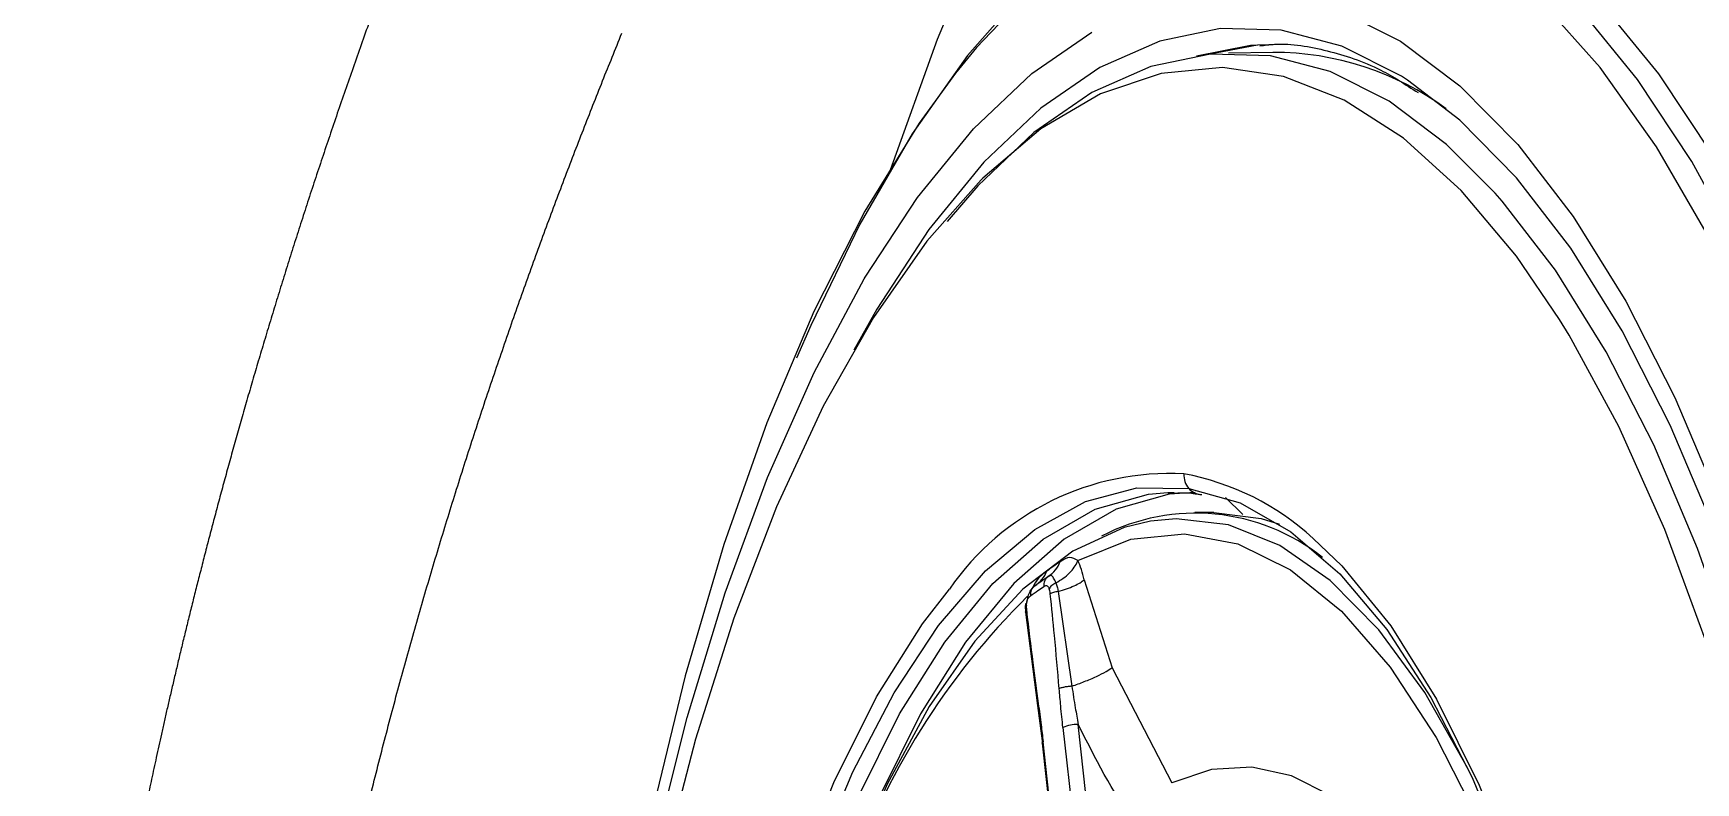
# Model space of a CAD drawing. Extents: x 525 to 613, y 487 to 635.
# Drawn here: x 598.549 to 600.188, y 545.139 to 545.878 of the extents above; entities that cross this region are included whole.
import ezdxf

# ---------------------------------------------------------------- set-up
doc = ezdxf.new("R2010")
doc.units = 0
doc.header["$MEASUREMENT"] = 0
doc.layers.add('1', color=4, linetype='Continuous')
doc.layers.add('STD TEST', color=3, linetype='Continuous')

# ---------------------------------------------------------------- blocks, each defined once
blk = doc.blocks.new('2023 VANGUARD')
at = {"layer": '1', "color": 3, "linetype": 'Continuous', "lineweight": 25}
for p, q in [((30.8114, -46.8315), (30.7675, -46.8323)), ((30.7965, -46.824), (30.8117, -46.8236)), ((30.7077, -47.2655), (30.7142, -47.2654)), ((30.7817, -47.2873), (30.7648, -47.2703)), ((30.7533, -47.2851), (30.7344, -47.2851)), ((30.5899, -47.3486), (30.5878, -47.3501)), ((30.6253, -47.3515), (30.6529, -47.4382)), ((30.5997, -47.3631), (30.6132, -47.4565)), ((30.5676, -47.3836), (30.5793, -47.4755)), ((30.6529, -47.4382), (30.7117, -47.5517)), ((30.5793, -47.4755), (30.5841, -47.5129)), ((30.6044, -47.4973), (30.6153, -47.5961)), ((30.6303, -47.5929), (30.6194, -47.4942)), ((30.5839, -47.5125), (30.5948, -47.6112)), ((30.5957, -47.61), (30.5848, -47.5112))]:
    blk.add_line(p, q, dxfattribs=at)
at = {"layer": '1', "color": 3, "linetype": 'Continuous', "lineweight": 25, "flags": 128}
for points in [[(31.2021, -46.1355), (31.1868, -46.1328), (31.1159, -46.1289), (31.0451, -46.1389), (30.9749, -46.1627), (30.9056, -46.2003), (30.8376, -46.2514), (30.7714, -46.3157), (30.7074, -46.3927), (30.6459, -46.4822), (30.5874, -46.5834), (30.5321, -46.6958), (30.4804, -46.8187), (30.4339, -46.9475)], [(30.7582, -46.651), (30.7483, -46.6538), (30.6867, -46.6791), (30.6262, -46.7179), (30.5672, -46.7699), (30.5103, -46.8347), (30.4558, -46.9119), (30.4041, -47.0008), (30.3558, -47.1008), (30.3418, -47.1331)], [(31.5461, -48.559), (31.547, -48.4009), (31.5424, -48.2431), (31.5324, -48.087), (31.5171, -47.9336), (31.4966, -47.7843), (31.471, -47.64), (31.4405, -47.5019), (31.4055, -47.3711), (31.366, -47.2485), (31.3225, -47.1351), (31.2752, -47.0317), (31.2246, -46.9392), (31.171, -46.8582), (31.1148, -46.7893), (31.0564, -46.7332), (30.9964, -46.6901), (30.9351, -46.6604), (30.873, -46.6445), (30.8105, -46.6422), (30.7582, -46.651)], [(31.526, -48.558), (31.5268, -48.3969), (31.5219, -48.2362), (31.5114, -48.0773), (31.4952, -47.9214), (31.4736, -47.7698), (31.4468, -47.6238), (31.4149, -47.4844), (31.3781, -47.3528), (31.3369, -47.2301), (31.2915, -47.1172), (31.2423, -47.0152), (31.1897, -46.9247), (31.134, -46.8465), (31.0759, -46.7813)], [(30.5778, -46.7652), (30.519, -46.8266), (30.4983, -46.8521)], [(31.5684, -48.5594), (31.5693, -48.4007), (31.5647, -48.2424), (31.5547, -48.0857), (31.5393, -47.9318), (31.5187, -47.7819), (31.493, -47.6371), (31.4625, -47.4985), (31.4273, -47.3672), (31.3877, -47.2442), (31.344, -47.1304), (31.2966, -47.0267), (31.2458, -46.9338), (31.192, -46.8526), (31.1356, -46.7835), (31.077, -46.7271), (31.0167, -46.6839), (30.9617, -46.6566)], [(30.4094, -47.0533), (30.461, -46.9746), (30.5162, -46.9069), (30.5737, -46.8524), (30.6329, -46.8116)], [(30.8769, -46.7901), (30.9371, -46.8204), (30.9959, -46.8646), (31.0529, -46.9225), (31.1075, -46.9934), (31.1593, -47.0767), (31.2078, -47.1718), (31.2527, -47.2779), (31.2935, -47.394), (31.3299, -47.5192), (31.3616, -47.6523), (31.3884, -47.7923), (31.4099, -47.9379), (31.426, -48.0879), (31.4366, -48.2411), (31.4415, -48.3961), (31.4408, -48.5516)], [(30.9442, -46.8589), (30.9383, -46.8551), (30.8794, -46.8255), (30.8197, -46.8097), (30.7596, -46.8079), (30.6998, -46.8203), (30.6406, -46.8465), (30.5826, -46.8865), (30.5264, -46.9398), (30.4723, -47.0061), (30.4209, -47.0847), (30.3981, -47.1252)], [(31.0306, -46.9702), (30.9827, -46.9224), (30.926, -46.8797), (30.868, -46.8505), (30.8092, -46.835), (30.75, -46.8332), (30.6911, -46.8454), (30.6328, -46.8712), (30.5758, -46.9106), (30.5204, -46.9631), (30.4902, -46.9982)], [(30.7361, -46.8349), (30.7894, -46.8245), (30.7965, -46.824)], [(30.8186, -46.8236), (30.7963, -46.8245), (30.7478, -46.8335)], [(30.4983, -46.8521), (30.4627, -46.9012), (30.4091, -46.9882), (30.3589, -47.0871), (30.3124, -47.1969), (30.2699, -47.3169), (30.2319, -47.4461), (30.1986, -47.5834), (30.1703, -47.7277), (30.1472, -47.8778), (30.1295, -48.0326), (30.1219, -48.1218)], [(31.0941, -47.0948), (31.0517, -47.0326), (30.997, -46.9676), (30.9402, -46.9161), (30.8816, -46.8786), (30.8219, -46.8553), (30.7616, -46.8465), (30.7013, -46.8522), (30.6414, -46.8725), (30.5826, -46.907), (30.5253, -46.9556), (30.5237, -46.9572)], [(31.4314, -48.5495), (31.432, -48.3973), (31.4272, -48.2456), (31.4168, -48.0957), (31.401, -47.9489), (31.38, -47.8064), (31.3538, -47.6694), (31.3228, -47.5391), (31.2872, -47.4166), (31.2472, -47.3029), (31.2033, -47.1991), (31.1558, -47.106), (31.1051, -47.0244), (31.0516, -46.9551), (30.9959, -46.8985), (30.9442, -46.8589)], [(30.5237, -46.9572), (30.4701, -47.0178), (30.4175, -47.093), (30.368, -47.1805), (30.3219, -47.2796), (30.2798, -47.3893), (30.242, -47.5086), (30.2088, -47.6365), (30.1806, -47.7718), (30.1576, -47.9133), (30.14, -48.0597), (30.128, -48.2097), (30.1217, -48.3619)], [(31.4114, -48.548), (31.4121, -48.3982), (31.4073, -48.2488), (31.3971, -48.1012), (31.3816, -47.9567), (31.3609, -47.8163), (31.3351, -47.6814), (31.3046, -47.5531), (31.2695, -47.4325), (31.2301, -47.3206), (31.1869, -47.2184), (31.1401, -47.1268), (31.0902, -47.0464), (31.0376, -46.9781), (31.0306, -46.9702)], [(30.1144, -48.3576), (30.1207, -48.2029), (30.1327, -48.0504), (30.1502, -47.9014), (30.173, -47.757), (30.2009, -47.6186), (30.2338, -47.4874), (30.2714, -47.3644), (30.3132, -47.2507), (30.3591, -47.1472), (30.4084, -47.0549), (30.4094, -47.0533)], [(31.3889, -48.5472), (31.3895, -48.3942), (31.3843, -48.2417), (31.3735, -48.0911), (31.3571, -47.9439), (31.3352, -47.8012), (31.308, -47.6645), (31.2759, -47.5349), (31.239, -47.4137), (31.1978, -47.3019), (31.1526, -47.2005), (31.1037, -47.1105), (31.0941, -47.0948)], [(30.2962, -49.0672), (30.2725, -48.9526), (30.2537, -48.8322), (30.2402, -48.7074), (30.2321, -48.5796), (30.2296, -48.4504), (30.2325, -48.3212), (30.2409, -48.1936), (30.2548, -48.069), (30.2738, -47.949), (30.2979, -47.8348), (30.3267, -47.728), (30.3599, -47.6296), (30.3971, -47.541), (30.4379, -47.463), (30.4817, -47.3967), (30.5281, -47.3428), (30.5766, -47.3019), (30.6265, -47.2745), (30.6773, -47.2609), (30.7284, -47.2614)], [(30.7284, -47.2614), (30.7791, -47.2758), (30.829, -47.3041), (30.8773, -47.3458), (30.9236, -47.4006), (30.9672, -47.4677), (31.0078, -47.5464), (31.0447, -47.6357), (31.0777, -47.7346), (31.1062, -47.842), (31.1299, -47.9565), (31.1487, -48.0769), (31.1622, -48.2017), (31.1703, -48.3295), (31.1729, -48.4587), (31.1699, -48.5879), (31.1674, -48.6352)], [(30.2457, -48.3861), (30.2517, -48.2536), (30.2634, -48.1236), (30.2809, -47.9978), (30.3038, -47.8777), (30.3319, -47.7649), (30.3648, -47.6608), (30.402, -47.5667), (30.4432, -47.4837), (30.4878, -47.4129), (30.5353, -47.3552), (30.585, -47.3114), (30.6363, -47.2819), (30.6886, -47.2672), (30.7077, -47.2655)], [(30.7348, -47.2654), (30.7092, -47.2672), (30.6569, -47.2819), (30.6056, -47.3114), (30.5559, -47.3552), (30.5084, -47.4129), (30.4638, -47.4837), (30.4227, -47.5667), (30.3854, -47.6608), (30.38, -47.6763)], [(30.6907, -47.2938), (30.6647, -47.3001), (30.6141, -47.3234), (30.5648, -47.3609), (30.5174, -47.4122), (30.4726, -47.4765), (30.431, -47.5532), (30.393, -47.6412), (30.3591, -47.7395), (30.3298, -47.8467), (30.3054, -47.9616), (30.2862, -48.0826), (30.2821, -48.1148)], [(31.0033, -47.5368), (30.9611, -47.4627), (30.9158, -47.4009), (30.868, -47.3523), (30.8184, -47.3176), (30.7675, -47.2972), (30.7161, -47.2913), (30.6907, -47.2938)], [(30.7533, -47.2851), (30.7998, -47.2911), (30.818, -47.2967)], [(30.6191, -47.3326), (30.6713, -47.3116), (30.7241, -47.3061), (30.7768, -47.3162), (30.8287, -47.3418), (30.8791, -47.3825), (30.9272, -47.4378), (30.9725, -47.507), (31.0143, -47.589)], [(30.8512, -47.3107), (30.8795, -47.3379), (30.9276, -47.3969), (30.9729, -47.4692), (31.0147, -47.554), (31.0525, -47.65), (31.0858, -47.7562), (31.1142, -47.8712), (31.1374, -47.9934), (31.155, -48.1215), (31.1668, -48.2538), (31.1727, -48.3886), (31.1726, -48.5242)], [(30.2196, -48.3849), (30.2257, -48.2501), (30.2377, -48.1179), (30.2554, -47.99), (30.2787, -47.8679), (30.3073, -47.7532), (30.3407, -47.6472), (30.3786, -47.5515), (30.4205, -47.4671), (30.4659, -47.3951), (30.4925, -47.3607)], [(30.5839, -47.5125), (30.5839, -47.5124), (30.5842, -47.5118), (30.5848, -47.5112)], [(30.9781, -47.687), (30.977, -47.6851), (30.9427, -47.635), (30.9065, -47.5946), (30.8688, -47.5645), (30.8299, -47.545), (30.7905, -47.5363), (30.751, -47.5385), (30.7117, -47.5517)]]:
    blk.add_lwpolyline(points, dxfattribs=at)
at = {"layer": '1', "color": 3, "linetype": 'Continuous', "lineweight": 25}
for centre, radius, start, end in [((30.8116, -47.1219), 0.2904, 53.9793, 90.0403), ((30.7097, -47.5108), 0.2641, 86.9889, 145.3495), ((30.7438, -47.2483), 0.0202, 176.4848, 220.3056), ((30.6763, -47.5016), 0.2589, 47.5122, 79.4809), ((30.7413, -47.2504), 0.017, 220.4165, 269.6833), ((30.7351, -47.4877), 0.2018, 51.6388, 117.2985), ((31.0738, -47.8802), 0.7189, 134.5428, 161.4464), ((30.6184, -47.5264), 0.0323, 88.1485, 115.7278)]:
    blk.add_arc(centre, radius, start, end, dxfattribs=at)
for points, knots in [([(29.9738, -46.6584), (29.9708, -46.6662), (29.9648, -46.6818), (29.9558, -46.7054), (29.9471, -46.7287), (29.9384, -46.752), (29.9299, -46.7752), (29.9216, -46.7982), (29.9134, -46.8211), (29.9054, -46.8438), (29.8975, -46.8663), (29.8898, -46.8887), (29.8823, -46.9109), (29.8749, -46.9329), (29.8676, -46.9547), (29.8605, -46.9763), (29.8536, -46.9977), (29.8468, -47.0189), (29.8402, -47.0398), (29.8338, -47.0605), (29.8275, -47.0809), (29.8213, -47.1011), (29.8154, -47.121), (29.8095, -47.1406), (29.8039, -47.1599), (29.7984, -47.1789), (29.7931, -47.1977), (29.7879, -47.2161), (29.7828, -47.2342), (29.7779, -47.252), (29.7732, -47.2695), (29.7686, -47.2866), (29.7642, -47.3035), (29.7598, -47.32), (29.7557, -47.3362), (29.7516, -47.352), (29.7477, -47.3675), (29.7439, -47.3827), (29.7403, -47.3976), (29.7367, -47.4121), (29.7333, -47.4262), (29.7301, -47.44), (29.7269, -47.4534), (29.7239, -47.4665), (29.7209, -47.4792), (29.7181, -47.4916), (29.7154, -47.5036), (29.7129, -47.5152), (29.7104, -47.5265), (29.708, -47.5373), (29.7057, -47.5479), (29.7036, -47.558), (29.7015, -47.5677), (29.6995, -47.5771), (29.6976, -47.5861), (29.6959, -47.5947), (29.6942, -47.6029), (29.6926, -47.6108), (29.6911, -47.6182), (29.6897, -47.6253), (29.6883, -47.6319), (29.6871, -47.6382), (29.6859, -47.644), (29.6849, -47.6495), (29.6839, -47.6546), (29.683, -47.6593), (29.6821, -47.6635), (29.6746, -47.7029), (29.6574, -47.7979), (29.6383, -47.9227), (29.6188, -48.0764), (29.6047, -48.2209), (29.5943, -48.3843), (29.5894, -48.5306), (29.5888, -48.677), (29.5919, -48.7971), (29.5964, -48.8902), (29.6005, -48.957), (29.6054, -49.0234), (29.6113, -49.0892), (29.618, -49.1546), (29.6255, -49.2196), (29.6338, -49.2841), (29.6429, -49.3481), (29.6527, -49.4117), (29.6634, -49.4748), (29.6747, -49.5374), (29.6868, -49.5994), (29.6995, -49.6606), (29.7128, -49.721), (29.7266, -49.7803), (29.7409, -49.8386), (29.7556, -49.8959), (29.7708, -49.9523), (29.7863, -50.0077), (29.8023, -50.0622), (29.8186, -50.1158), (29.8352, -50.1685), (29.8521, -50.2202), (29.8692, -50.271), (29.8866, -50.3209), (29.8983, -50.3533), (29.9042, -50.3696)], [0, 0, 0, 0, 0.00766, 0.015221, 0.02268, 0.03004, 0.037299, 0.044459, 0.051518, 0.058477, 0.065336, 0.072095, 0.078754, 0.085313, 0.091772, 0.098131, 0.10439, 0.110548, 0.116607, 0.122565, 0.128421, 0.134169, 0.13981, 0.145343, 0.15077, 0.156091, 0.161307, 0.166417, 0.171422, 0.176323, 0.18112, 0.185814, 0.190404, 0.19489, 0.199274, 0.203554, 0.207732, 0.211808, 0.215781, 0.219651, 0.22342, 0.227086, 0.23065, 0.234112, 0.237471, 0.240729, 0.243884, 0.246937, 0.249888, 0.252737, 0.255483, 0.258127, 0.260668, 0.263107, 0.265443, 0.267677, 0.269808, 0.271836, 0.273761, 0.275583, 0.277302, 0.278917, 0.28043, 0.281839, 0.283145, 0.284347, 0.285446, 0.286441, 0.314697, 0.35815, 0.380569, 0.429383, 0.464924, 0.500598, 0.536519, 0.572374, 0.588972, 0.60552, 0.622031, 0.638515, 0.654983, 0.671445, 0.687914, 0.704398, 0.720909, 0.737457, 0.754052, 0.77067, 0.787269, 0.803818, 0.820288, 0.836698, 0.853065, 0.8694, 0.885711, 0.902008, 0.9183, 0.934596, 0.950906, 0.967237, 0.983599, 1, 1, 1, 1]), ([(30.0958, -50.2203), (30.0928, -50.2125), (30.0869, -50.197), (30.0781, -50.1734), (30.0693, -50.1496), (30.0606, -50.1256), (30.0519, -50.1013), (30.0433, -50.0768), (30.0348, -50.0521), (30.0263, -50.0271), (30.0179, -50.0019), (30.0095, -49.9765), (30.0013, -49.9508), (29.9931, -49.925), (29.985, -49.8988), (29.977, -49.8725), (29.9691, -49.8459), (29.9613, -49.819), (29.9537, -49.792), (29.9461, -49.7647), (29.9386, -49.7371), (29.9313, -49.7093), (29.924, -49.6813), (29.917, -49.653), (29.91, -49.6244), (29.9032, -49.5956), (29.8965, -49.5666), (29.8899, -49.5373), (29.8835, -49.5077), (29.8773, -49.478), (29.8713, -49.4482), (29.8655, -49.4181), (29.8598, -49.388), (29.8544, -49.3577), (29.8491, -49.3274), (29.8441, -49.2969), (29.8392, -49.2663), (29.8346, -49.2355), (29.8302, -49.2047), (29.826, -49.1738), (29.822, -49.1427), (29.8182, -49.1115), (29.8146, -49.0802), (29.8113, -49.0488), (29.8082, -49.0172), (29.8053, -48.9856), (29.8027, -48.9538), (29.8003, -48.9219), (29.7981, -48.8899), (29.7962, -48.8578), (29.7945, -48.8256), (29.793, -48.7932), (29.7918, -48.7607), (29.7909, -48.7281), (29.7902, -48.6954), (29.7898, -48.6626), (29.7896, -48.6298), (29.7896, -48.5969), (29.79, -48.5641), (29.7915, -48.4761), (29.7972, -48.3507), (29.8096, -48.2067), (29.8198, -48.1165), (29.8302, -48.0353), (29.8434, -47.9456), (29.8589, -47.8563), (29.8733, -47.7805), (29.8857, -47.7196), (29.8993, -47.6579), (29.9124, -47.6016), (29.9252, -47.5492), (29.94, -47.4918), (29.9553, -47.4351), (29.9711, -47.3791), (29.9875, -47.3237), (30.0043, -47.2689), (30.0215, -47.2148), (30.0392, -47.1615), (30.0572, -47.1089), (30.0754, -47.0572), (30.0939, -47.0064), (30.1126, -46.9565), (30.1315, -46.9076), (30.1504, -46.8595), (30.1631, -46.8283), (30.1694, -46.8126)], [0, 0, 0, 0, 0.00868, 0.017343, 0.025991, 0.034625, 0.043245, 0.051855, 0.060454, 0.069044, 0.077626, 0.086202, 0.094773, 0.103341, 0.111906, 0.12047, 0.129035, 0.137601, 0.146171, 0.154745, 0.163325, 0.171912, 0.180508, 0.189116, 0.197741, 0.206386, 0.215044, 0.223712, 0.232385, 0.241058, 0.249728, 0.258384, 0.267024, 0.275648, 0.284258, 0.292855, 0.301441, 0.310018, 0.318587, 0.32715, 0.335708, 0.344263, 0.352817, 0.361371, 0.369927, 0.378487, 0.387052, 0.395624, 0.404204, 0.412795, 0.421398, 0.430015, 0.438648, 0.447302, 0.455975, 0.464658, 0.473344, 0.482025, 0.490694, 0.499344, 0.55168, 0.589802, 0.613886, 0.623903, 0.655182, 0.686588, 0.697105, 0.717981, 0.73741, 0.749258, 0.765891, 0.782514, 0.79914, 0.815776, 0.832435, 0.849127, 0.86586, 0.882638, 0.899414, 0.916183, 0.932947, 0.949708, 0.96647, 0.983233, 1, 1, 1, 1]), ([(30.7984, -46.8251), (30.8033, -46.8245), (30.8255, -46.8216), (30.8649, -46.8288), (30.9122, -46.8438), (30.9422, -46.8632), (30.9545, -46.8711)], [0, 0, 0, 0, 0.093995, 0.431087, 0.7679125, 1, 1, 1, 1]), ([(30.7083, -47.2668), (30.7133, -47.2662), (30.7234, -47.265), (30.7336, -47.2664), (30.7388, -47.2672)], [0, 0, 0, 0, 0.488424, 1, 1, 1, 1]), ([(30.5886, -47.343), (30.5849, -47.3457), (30.5795, -47.3495), (30.575, -47.358), (30.5736, -47.3606)], [0, 0, 0, 0, 0.691854, 1, 1, 1, 1]), ([(30.5766, -47.3576), (30.5792, -47.3556), (30.5842, -47.3517), (30.5872, -47.3459), (30.5886, -47.343)], [0, 0, 0, 0, 0.502806, 1, 1, 1, 1]), ([(30.6018, -47.3337), (30.5993, -47.3354), (30.5949, -47.3384), (30.5905, -47.3416), (30.5886, -47.343)], [0, 0, 0, 0, 0.5598445, 1, 1, 1, 1]), ([(30.5899, -47.3482), (30.5924, -47.3462), (30.5974, -47.3424), (30.6003, -47.3366), (30.6018, -47.3337)], [0, 0, 0, 0, 0.502803, 1, 1, 1, 1]), ([(30.5975, -47.3545), (30.5999, -47.3531), (30.6048, -47.3502), (30.6109, -47.3449), (30.6158, -47.3392), (30.6178, -47.3354), (30.6188, -47.3334)], [0, 0, 0, 0, 0.249147, 0.502852, 0.75508, 1, 1, 1, 1]), ([(30.6191, -47.3326), (30.6164, -47.3311), (30.6108, -47.3279), (30.6049, -47.3317), (30.6018, -47.3337)], [0, 0, 0, 0, 0.470056, 1, 1, 1, 1]), ([(30.6188, -47.3334), (30.6188, -47.3333), (30.6189, -47.333), (30.6191, -47.3327), (30.6191, -47.3326)], [0, 0, 0, 0, 0.560973, 1, 1, 1, 1]), ([(30.6253, -47.3515), (30.6244, -47.3481), (30.6227, -47.3411), (30.6203, -47.3354), (30.6191, -47.3326)], [0, 0, 0, 0, 0.495801, 1, 1, 1, 1]), ([(30.5766, -47.3576), (30.5759, -47.3582), (30.5744, -47.3594), (30.5717, -47.3628), (30.5694, -47.368), (30.5689, -47.3725), (30.5686, -47.3749)], [0, 0, 0, 0, 0.210352, 0.445074, 0.702847, 1, 1, 1, 1]), ([(30.5766, -47.3576), (30.5759, -47.3582), (30.5745, -47.3593), (30.573, -47.3617), (30.5722, -47.3645), (30.5723, -47.3665), (30.5723, -47.3674)], [0, 0, 0, 0, 0.245697, 0.5, 0.754303, 1, 1, 1, 1]), ([(30.5723, -47.3674), (30.5748, -47.3657), (30.5792, -47.3625), (30.5836, -47.3594), (30.5856, -47.358)], [0, 0, 0, 0, 0.56, 1, 1, 1, 1]), ([(30.5899, -47.3482), (30.5874, -47.3499), (30.583, -47.3531), (30.5786, -47.3562), (30.5766, -47.3576)], [0, 0, 0, 0, 0.559999, 1, 1, 1, 1]), ([(30.5899, -47.3482), (30.5892, -47.3487), (30.5878, -47.3499), (30.5863, -47.3523), (30.5855, -47.3551), (30.5855, -47.357), (30.5856, -47.358)], [0, 0, 0, 0, 0.245697, 0.5, 0.754303, 1, 1, 1, 1]), ([(30.5856, -47.358), (30.5862, -47.3577), (30.5873, -47.3571), (30.5888, -47.3574), (30.5901, -47.3585), (30.5906, -47.3598), (30.5909, -47.3604)], [0, 0, 0, 0, 0.3161438, 0.6048121, 0.810522, 1, 1, 1, 1]), ([(30.5975, -47.3545), (30.5967, -47.3528), (30.5953, -47.3496), (30.5934, -47.3474), (30.5918, -47.347), (30.5905, -47.3478), (30.5899, -47.3482)], [0, 0, 0, 0, 0.296548, 0.554251, 0.789189, 1, 1, 1, 1]), ([(30.5935, -47.3454), (30.5932, -47.3458), (30.5927, -47.3465), (30.5911, -47.3479), (30.5904, -47.3486)], [0, 0, 0, 0, 0.540314, 1, 1, 1, 1]), ([(30.5975, -47.3545), (30.5967, -47.3549), (30.5952, -47.3557), (30.5933, -47.3571), (30.5918, -47.3587), (30.5912, -47.3599), (30.5909, -47.3604)], [0, 0, 0, 0, 0.247007, 0.5, 0.752993, 1, 1, 1, 1]), ([(30.5919, -47.3654), (30.5918, -47.3644), (30.5916, -47.3626), (30.5911, -47.3611), (30.5909, -47.3604)], [0, 0, 0, 0, 0.557135, 1, 1, 1, 1]), ([(30.5975, -47.3545), (30.5979, -47.3558), (30.5988, -47.3584), (30.5994, -47.3615), (30.5997, -47.3631)], [0, 0, 0, 0, 0.496987, 1, 1, 1, 1]), ([(30.5997, -47.3631), (30.6025, -47.3622), (30.6082, -47.3605), (30.6155, -47.3575), (30.6215, -47.3545), (30.6241, -47.3525), (30.6253, -47.3515)], [0, 0, 0, 0, 0.249775, 0.504218, 0.756467, 1, 1, 1, 1]), ([(30.5674, -47.3756), (30.5673, -47.377), (30.5672, -47.3796), (30.5674, -47.3822), (30.5676, -47.3836)], [0, 0, 0, 0, 0.495912, 1, 1, 1, 1]), ([(30.5686, -47.3749), (30.5683, -47.375), (30.5676, -47.3752), (30.5673, -47.3756), (30.5674, -47.376), (30.568, -47.3763), (30.5683, -47.3765)], [0, 0, 0, 0, 0.247007, 0.5, 0.752993, 1, 1, 1, 1]), ([(30.5683, -47.3765), (30.5682, -47.3775), (30.5682, -47.3794), (30.5683, -47.3813), (30.5684, -47.3821)], [0, 0, 0, 0, 0.562739, 1, 1, 1, 1]), ([(30.5683, -47.3765), (30.5684, -47.3753), (30.5687, -47.373), (30.5701, -47.3695), (30.5715, -47.3682), (30.5723, -47.3674)], [0, 0, 0, 0, 0.2430697, 0.5158896, 1, 1, 1, 1]), ([(30.5691, -47.3848), (30.5689, -47.3832), (30.5685, -47.3799), (30.5686, -47.3766), (30.5686, -47.3749)], [0, 0, 0, 0, 0.505655, 1, 1, 1, 1]), ([(30.5997, -47.3631), (30.5989, -47.3632), (30.5972, -47.3635), (30.595, -47.3641), (30.5931, -47.3648), (30.5923, -47.3652), (30.5919, -47.3654)], [0, 0, 0, 0, 0.246698, 0.5, 0.753302, 1, 1, 1, 1]), ([(30.6007, -47.4589), (30.5992, -47.4414), (30.5965, -47.4101), (30.5933, -47.3791), (30.5919, -47.3654)], [0, 0, 0, 0, 0.559997, 1, 1, 1, 1]), ([(30.5691, -47.3848), (30.5687, -47.3846), (30.5679, -47.3843), (30.5675, -47.3836), (30.5676, -47.3829), (30.5681, -47.3824), (30.5684, -47.3821)], [0, 0, 0, 0, 0.246698, 0.5, 0.753302, 1, 1, 1, 1]), ([(30.5684, -47.3821), (30.5705, -47.3993), (30.5742, -47.4299), (30.5783, -47.4602), (30.5801, -47.4735)], [0, 0, 0, 0, 0.559998, 1, 1, 1, 1]), ([(30.6132, -47.4565), (30.6174, -47.455), (30.6257, -47.452), (30.6376, -47.4468), (30.6473, -47.442), (30.6511, -47.4394), (30.6529, -47.4382)], [0, 0, 0, 0, 0.250711, 0.510511, 0.764609, 1, 1, 1, 1]), ([(30.6132, -47.4565), (30.612, -47.4566), (30.6094, -47.4568), (30.6057, -47.4574), (30.6025, -47.4581), (30.6013, -47.4586), (30.6007, -47.4589)], [0, 0, 0, 0, 0.2430983, 0.4999999, 0.7569015, 1, 1, 1, 1]), ([(30.6044, -47.4973), (30.6036, -47.4902), (30.6023, -47.4775), (30.6012, -47.4646), (30.6007, -47.4589)], [0, 0, 0, 0, 0.559985, 1, 1, 1, 1]), ([(30.6132, -47.4565), (30.6143, -47.4636), (30.6162, -47.4762), (30.6185, -47.4887), (30.6194, -47.4942)], [0, 0, 0, 0, 0.561456, 1, 1, 1, 1]), ([(30.5801, -47.4735), (30.581, -47.4805), (30.5827, -47.493), (30.5842, -47.5056), (30.5848, -47.5112)], [0, 0, 0, 0, 0.559985, 1, 1, 1, 1]), ([(30.7661, -47.6972), (30.7332, -47.6631), (30.6745, -47.6023), (30.6362, -47.5272), (30.6194, -47.4942)], [0, 0, 0, 0, 0.5597984, 1, 1, 1, 1])]:
    blk.add_open_spline(points, degree=3, knots=knots, dxfattribs=at)
blk = doc.blocks.new('2026 Vanguard')
at = {"layer": 'STD TEST', "color": 1}
blk.add_blockref('2023 VANGUARD', (44.1613, 88.209), dxfattribs=at)

msp = doc.modelspace()

# ---------------------------------------------------------------- block references
at = {"layer": '1'}
msp.add_blockref('2026 Vanguard', (524.7985, 504.4821), dxfattribs=at)

doc.saveas('drawing.dxf')
